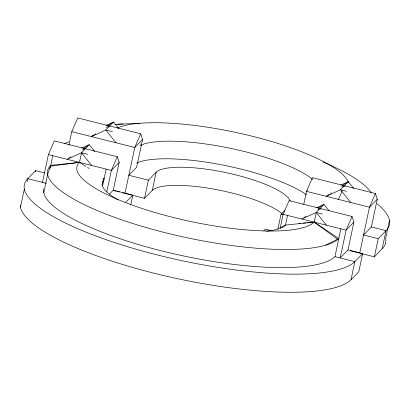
<?xml version="1.0" encoding="UTF-8"?>
<svg xmlns="http://www.w3.org/2000/svg" width="410" height="410" viewBox="0 0 410 410"><rect width="100%" height="100%" fill="white"/><g stroke="black" fill="none" stroke-linecap="round" stroke-linejoin="round"><path stroke-width="0.61" d="M20.5 207.163L24.354 189.036M27.162 181.804L27.829 178.678L35.629 170.642L44.792 172.948M35.362 171.892L35.629 170.642M42.491 182.373L48.395 154.58L54.351 140.897L117.327 156.753L119.172 162.401L113.262 190.194L109.362 194.212M43.788 192.597L47.642 174.47M50.076 168.479L52.793 155.687M68.885 145.222L71.77 131.636L77.726 117.947L140.697 133.809L142.542 139.456L136.638 167.249L128.837 175.285L148.384 180.205L156.184 172.169A69.408 16.907 12 0 1 226.858 172.815A69.408 16.907 12 0 1 290.198 201.074M85.946 166.47L79.468 162.406L81.523 152.74L89.257 144.684L94.751 151.551M102.628 185.663L106.144 169.125M106.774 192.054L111.371 170.437L117.327 156.753M130.816 204.493L132.809 195.119L113.262 190.194M140.697 133.809L134.741 147.492L124.983 193.407L144.53 198.332L148.384 180.205M144.53 198.332L152.33 190.296L156.184 172.169M277.852 229.226L281.04 214.225L284.94 210.207M280.235 227.888L283.125 214.302L289.081 200.618L352.052 216.475L353.897 222.123L347.987 249.915L340.192 257.951L346.096 230.159L352.052 216.475M287.523 215.409L285.468 225.075A94.833 23.103 12 0 1 280.507 228.39M303.743 204.323L306.495 191.357L312.451 177.668L375.427 193.53L377.272 199.178L371.363 226.971L363.562 235.007L378.225 238.697L386.025 230.661A170.714 41.589 12 0 0 377.128 203.847M329.087 210.781L323.987 204.405L316.253 212.462L314.198 222.128L337.527 239.168M43.767 188.928A150.414 36.644 12 0 0 171.877 253.359A150.414 36.644 12 0 0 334.965 256.639L340.874 228.847M20.285 205.277A170.714 41.589 12 0 0 170.56 277.155A170.714 41.589 12 0 0 351.001 279.769L354.85 261.647L362.65 253.611L347.987 249.915M362.65 253.611L358.796 271.733L351.001 279.769M360.323 253.283L374.371 256.824L378.225 238.697M374.371 256.824L382.171 248.788L386.025 230.661L371.363 226.971M389.5 220.303L385.646 238.43A170.714 41.589 12 0 1 382.171 248.788M47.662 174.409L50.737 165.353L79.468 162.406A122.605 29.868 12 0 0 171.406 216.998A122.605 29.868 12 0 0 314.198 222.128L338.819 238.512L325.75 245.159M104.022 178.775L102.003 184.577A94.833 23.103 12 0 0 118.111 199.962M338.429 199.398L342.15 190.845M375.427 193.53L369.471 207.214L359.708 253.129L350.453 250.797M102.198 182.773L104.094 178.791L102.787 178.463M118.654 128.345L113.524 121.965L105.79 130.016L91.481 136.597L92.347 135.705M119.172 162.401L111.371 170.437L48.395 154.58M142.542 139.456L134.741 147.492L71.77 131.636M125.88 202.263L132.809 195.119M263.733 230.922L265.47 229.134L271.579 230.671M307.367 190.46L306.495 191.357L369.471 207.214L377.272 199.178M353.897 222.123L346.096 230.159L283.125 214.302M91.481 136.597L95.684 133.809M107.753 125.798L113.524 121.965L106.118 125.393M329.358 194.227L326.211 196.318L340.515 189.738L348.254 181.686L353.779 188.559M330.409 193.53L331.459 192.833M342.478 185.52L348.254 181.686L340.843 185.115M70.838 156.866L67.153 159.305L81.523 152.74L87.709 154.36M83.471 148.512L89.257 144.684L81.821 148.107M306.091 216.239L301.878 219.027L316.253 212.462L322.434 214.082M318.196 208.234L323.987 204.405L316.546 207.829M140.948 145.545L144.187 143.895A94.833 23.103 12 0 1 230.979 148.43A94.833 23.103 12 0 1 312.871 179.472M106.231 127.571L109.086 126.254M341.53 187.027L344.385 185.709L345.174 186.693M82.523 150.029L85.393 148.712M317.827 209.484L320.118 208.434L320.902 209.413M50.538 166.147L79.468 162.406M298.88 223.409L300.796 223.245M303.349 223.035L305.901 222.82M307.177 222.712L314.198 222.128L285.468 225.075L277.37 229.195A94.833 23.103 12 0 1 266.433 231.23M117.711 124.271L139.907 123.266M281.04 214.225L282.874 214.686M114.487 190.768L116.343 191.234M117.578 191.542L119.428 192.008M122.513 192.787L124.368 193.253M46.335 183.342L27.829 178.678A170.714 41.589 12 0 0 156.384 254.712A170.714 41.589 12 0 0 354.85 261.647L334.965 256.639M346.517 191.311L340.515 189.738L350.714 202.489M112.391 131.743L105.79 130.016L115.989 142.767M87.566 167.49L89.185 168.505M316.253 212.462L326.386 225.198M81.523 152.74L91.661 165.476M338.819 238.512A150.414 36.644 12 0 1 163.841 232.342A150.414 36.644 12 0 1 50.737 165.353M114.82 124.527A150.378 36.633 12 0 1 122.892 123.928M322.865 161.97A150.378 36.633 12 0 1 371.188 192.592M136.561 163.113A94.833 23.103 12 0 1 218.73 164.272A94.833 23.103 12 0 1 306.572 194.817M139.8 145.294A94.833 23.103 12 0 1 141.055 144.699M64.406 143.833A170.714 41.589 12 0 1 68.649 141.875M152.33 190.296A69.408 16.907 12 0 1 214.112 189.174A69.408 16.907 12 0 1 282.408 214.02M117.265 127.961A122.605 29.868 12 0 1 245.862 134.7A122.605 29.868 12 0 1 348.387 182.46"/></g></svg>
